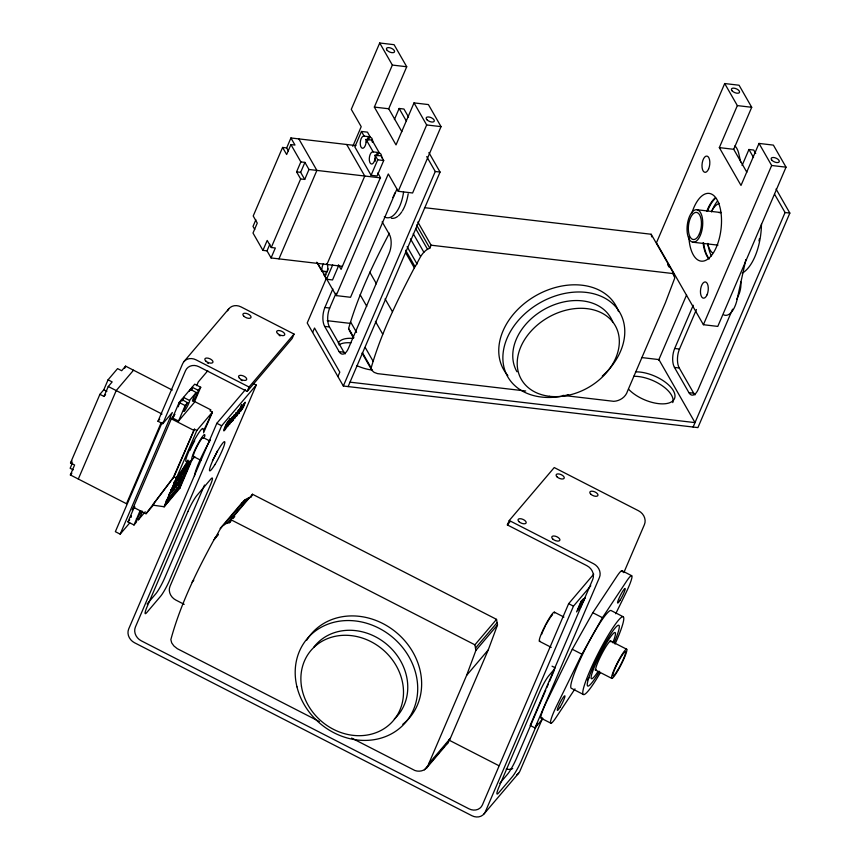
<?xml version="1.0" encoding="UTF-8"?>
<svg xmlns="http://www.w3.org/2000/svg" width="860" height="860" viewBox="0 0 860 860"><rect width="100%" height="100%" fill="white"/><g stroke="black" fill="none" stroke-linecap="round" stroke-linejoin="round"><path stroke-width="1.29" d="M192.092 459.691L176.429 479.203L190.275 462.916L180.234 486.341L164.142 506.744L176.472 477.988L186.652 463.314L192.092 459.691L179.761 488.437L164.142 506.744L152.628 505.121L174.053 476.752L194.435 429.204L196.843 430.441L212.42 412.112L210.012 410.876L210.872 409.865L193.35 400.878M745.856 259.548L736.837 300.656A21.661 10.148 -83.3 0 1 723.894 314.943M179.761 488.437L180.234 486.341L179.03 485.717L166.055 500.993M353.406 338.023L348.579 328.509C358.287 295.184 373.219 263.805 389.376 233.2M525.686 390.999L377.562 373.627L374.175 372.391L371.993 370.466L371.154 367.908C381.27 332.852 397.471 300.097 414.327 267.868C419.035 261.042 421.131 251.507 429.817 248.174L431.096 245.197L417.82 222.02M170.689 490.985L172.398 488.265L171.452 489.19M351.611 738.052L414.875 770.495C420.497 772.549 427.302 769.979 428.731 763.788L466.625 675.347L475.892 650.386L497.521 624.93L496.532 619.361L252.475 494.242L230.845 519.687L229.566 522.676C220.332 523.643 218.752 533.759 214.032 539.693C196.585 571.599 180.406 604.386 170.85 639.625L171.71 642.914L173.903 645.967L177.31 648.698L319.372 721.529M426.27 768.388L447.899 742.933L450.361 738.332L488.254 649.902L497.521 624.93M161.207 422.625L126.495 503.734L70.359 474.946L74.616 465.002L70.52 462.895L99.91 394.342L103.802 389.763L108.07 379.808L117.583 368.607L121.679 370.714L125.571 366.134L172.279 390.075M173.935 482.75L174.419 481.611M203.551 432.849L212.42 412.112L203.476 430.946M326.897 264.493L364.758 176.031L346.698 144.501M72.519 462.744L70.154 468.27L73.229 469.839M99.91 394.342L104.006 396.438L108.263 386.495L112.165 381.915L108.07 379.808M124.625 368.338L125.571 366.134M78.303 479.031L116.218 390.569L133.526 370.208M162.228 422.325L115.358 531.673L120.174 534.146L172.312 412.51L162.787 423.711L157.971 421.239L182.621 363.748A10.922 9.524 40.4 0 1 196.048 359.835L249.056 387.021L294.045 334.078L241.036 306.902A10.922 9.524 40.4 0 0 227.599 310.804M162.787 423.711L185.545 370.638A10.922 9.524 40.4 0 1 198.972 366.736L247.164 391.44L292.153 338.496L294.045 334.078M288.401 150.951L286.66 147.92L282.585 147.436L253.205 216L257.269 223.084L253.001 233.038L262.934 250.378L267.008 250.851L271.072 257.946L342.42 266.31M255.861 219.794L253.012 226.427L254.753 229.459M286.66 147.92L290.927 137.965L355.943 145.587M141.9 511.098A6.138 0.785 -62.9 0 0 138.352 516.71A6.138 0.785 -62.9 0 0 136.525 521.956L133.988 524.998L127.957 521.902L134.59 506.422M172.505 417.96L179.138 402.48L181.739 399.427L187.609 402.76A6.138 0.785 -62.9 0 0 183.868 410.876A6.138 0.785 -62.9 0 0 186.856 407.371A6.138 0.785 -62.9 0 0 189.555 400.47L183.47 397.395L190.393 389.247L196.252 392.579A6.138 0.785 -62.9 0 0 192.522 400.695A6.138 0.785 -62.9 0 0 195.5 397.191A6.138 0.785 -62.9 0 0 198.208 390.289L192.124 387.215L194.715 384.162L200.735 387.247L194.102 402.727L178.536 421.056L172.505 417.96L174.236 415.928M290.927 137.965L294.991 145.06L290.916 144.577L286.649 154.531L282.585 147.436M133.988 524.998L140.105 510.7M178.536 421.056L185.169 405.576L187.76 402.523M196.682 385.656L198.262 381.969L207.776 370.767M262.934 250.378L267.202 240.424L271.265 247.519L275.34 247.992L271.072 257.946M271.265 247.519L300.645 178.955L296.582 171.871L300.849 161.916L290.916 144.577M267.008 250.851L269.846 244.219M300.645 178.955L304.719 179.439L300.656 172.344L304.924 162.389L300.849 161.916M194.435 429.204L173.193 477.773L146.017 513.742L133.386 507.271M164.142 506.744L196.843 430.441M304.719 179.439L308.987 169.484L304.924 162.389M179.03 485.717L188.544 463.529M278.973 258.871L316.888 170.409L298.829 138.89M401.856 131.688L388.72 108.769L406.726 66.747L394.084 44.688L379.712 43L351.278 109.349L361.211 126.678L352.783 146.34M245.39 389.698L216.838 423.303L128.688 628.972A10.922 9.524 40.4 0 0 134.536 642.753L471.893 815.71A10.922 9.524 40.4 0 0 485.33 811.808L573.47 606.139L590.777 585.778M253.367 383.56L256.258 385.043L221.654 425.775L135.407 627.015A10.922 9.524 40.4 0 0 141.255 640.808L468.969 808.819A10.922 9.524 40.4 0 0 482.406 804.917L568.654 603.677L593.744 574.147M204.519 485.051L164.819 577.673A13.652 1.742 -62.9 0 1 155.757 593.83L147.103 604.01M247.164 391.44L249.056 387.021M361.469 131.451L354.836 146.931L371.09 175.3L377.078 175.999L383.71 160.519L381.012 155.789L375.078 155.402A6.138 2.881 -83.3 0 1 372.401 163.851A6.138 2.881 -83.3 0 1 369.295 158.423A6.138 2.881 -83.3 0 1 373.046 151.854L379.195 152.639L371.982 140.029L366.048 139.643A6.138 2.881 -83.3 0 1 363.371 148.092A6.138 2.881 -83.3 0 1 360.265 142.663A6.138 2.881 -83.3 0 1 364.017 136.095L370.165 136.88L367.467 132.15L361.469 131.451L364.178 136.181M396.879 189.157L350.536 297.281L336.163 295.593L388.301 173.956L398.234 191.296L412.606 192.984L441.04 126.635L428.398 104.576L414.025 102.888L396.019 144.91L374.347 107.081L392.353 65.059L379.712 43M256.258 385.043L170.011 586.294A10.922 9.524 40.4 0 0 175.859 600.076L184.201 604.354M326.23 278.597L307.213 322.984L343.333 386.022L697.912 427.603L789.846 213.087L776.053 189.017M394.396 119.561L399.147 108.468L403.942 109.026L408.543 117.046M338.657 265.654L332.53 279.941L326.542 279.242L332.669 264.945M371.09 175.3L377.723 159.82L375.014 155.09M312.631 332.433L314.523 328.015L339.808 372.144L337.915 376.562M345.247 353.847A13.652 6.396 -83.3 0 1 343.925 352.191L339.13 351.632L324.682 326.413A13.652 6.396 -83.3 0 1 324.908 307.471L332.841 288.949M240.811 505.25C242.391 501.014 246.809 497.962 251.195 497.22M343.925 352.191L329.477 326.972A13.652 6.396 -83.3 0 1 329.702 308.031L336.045 293.217M251.614 496.231L252.475 494.242M398.234 191.296L426.667 124.958L414.025 102.888M343.333 386.022L435.267 171.505L426.732 156.606M348.117 386.581L440.062 172.064L428.893 152.585M542.767 718.745L534.985 727.904L530.158 725.432L592.723 579.479A10.922 9.524 40.4 0 0 586.875 565.687L507.357 524.923L509.249 520.504L554.238 467.56L638.571 510.797A10.922 9.524 40.4 0 1 644.419 524.589L623.822 572.653M724.7 83.538L656.459 242.767L703.405 324.714L717.788 326.402L786.029 167.173L773.387 145.114L759.014 143.426L741.008 185.438L719.336 147.619L737.342 105.597L724.7 83.538L739.073 85.226L751.715 107.285L733.709 149.307L746.846 172.226M658.588 360.297L686.592 294.958M742.072 165.518L748.942 149.489L753.736 150.049L755.703 153.488M695.041 394.869A13.652 6.396 -83.3 0 1 693.708 393.213L688.914 392.644L674.466 367.435A13.652 6.396 -83.3 0 1 674.692 348.493L693.225 305.268M693.708 393.213L679.26 367.994A13.652 6.396 -83.3 0 1 679.486 349.052L696.428 309.536M545.756 690.129L516.634 758.047A13.652 1.742 -62.9 0 1 507.572 774.193L499.789 783.363M546.809 687.656L548.4 683.947M549.454 681.486L554.216 670.37M703.405 324.714L771.657 165.486L759.014 143.426M534.985 727.904L599.431 577.522A10.922 9.524 40.4 0 0 593.583 563.741L509.249 520.504M537.339 723.475L521.461 760.519A13.652 1.742 -62.9 0 1 512.388 776.666L498.553 792.963A13.652 1.742 -62.9 0 1 498.961 786.997L539.725 691.902A13.652 1.742 -62.9 0 1 548.788 675.745L554.84 668.629M542.628 718.132L519.934 771.087A10.922 9.524 40.4 0 1 516.742 774.849M732.58 309.192L698.169 389.472A13.652 6.396 -83.3 0 1 688.914 392.644M736.805 299.312L738.923 294.378A13.652 6.396 -83.3 0 0 740.879 281.951M693.117 427.044L785.062 212.527L774.548 194.188M583.069 602.215L584.327 599.592M622.382 571.879A21.661 2.752 -62.9 0 0 617.405 575.566L592.809 612.728L572.287 649.268L546.637 701.62A21.661 2.752 -62.9 0 0 542.058 717.982M615.728 613.739L626.22 592.314A21.661 2.752 -62.9 0 0 632.014 576.823A21.661 2.752 -62.9 0 0 627.047 580.5L602.441 617.673L581.93 654.213L556.28 706.565A21.661 2.752 -62.9 0 0 550.486 722.056A21.661 2.752 -62.9 0 0 555.463 718.38L574.996 688.86M584.112 599.721L585.166 597.829M169.861 493.64L169.839 492.952M170.753 490.254L171.086 489.706M181.739 399.427L181.578 399.674A6.138 0.785 -62.9 0 0 180.084 402.329M190.393 389.247L190.232 389.494A6.138 0.785 -62.9 0 0 189.49 390.752M136.299 518.87L138.471 519.666A6.138 0.785 -62.9 0 0 142.222 511.356M176.429 479.203L186.9 465.798A8.331 1.086 -62.8 0 0 187.179 462.777L187.996 460.089L185.953 464.196A8.331 1.086 -62.8 0 0 181.653 471.882L176.472 477.988L174.053 476.752M168.947 495.467L171.398 490.77L170.71 491.081M168.71 494.618L169.527 493.586M104.006 396.438L105.565 394.611M70.52 462.895L72.079 461.067M70.359 474.946L71.907 473.118M183.922 361.619L228.91 308.675M157.971 421.239L159.702 419.207M174.967 414.316L171.505 418.39L132.171 510.163L134.762 507.11M189.49 400.481L196.413 392.343M198.144 390.3L200.735 387.247M127.957 521.902L129.688 519.87M120.174 534.146L129.699 522.944M138.309 519.902L145.232 511.754M166.399 502.627L180.234 486.341M220.138 528.47L241.757 503.025M223.6 525.17L245.229 499.714M214.624 538.295L218.085 534.221M227.287 523.127L248.916 497.682M214.032 539.693L218.354 534.597M229.566 522.676L231.297 520.644M233.017 518.601L234.748 516.57M192.059 582.209L193.79 580.178M507.357 524.923L509.948 521.869M475.892 650.386L474.903 644.817L496.532 619.361M475.483 648.085L497.112 622.629M466.625 675.347L488.254 649.902M428.731 763.788L450.361 738.332M424.431 769.829L429.613 763.723M431.344 761.691L434.805 757.617M436.536 755.574L439.137 752.521M440.868 750.49L444.33 746.415M584.628 598.528L580.779 606.956L581.306 606.343M484.019 813.936L518.623 773.204M146.017 513.742L153.822 504.594M446.06 744.384L447.899 742.933M192.124 387.215L192.178 387.204A6.138 0.785 -62.9 0 1 191.307 390.365M183.47 397.395L183.524 397.385A6.138 0.785 -62.9 0 1 182.653 400.545M392.353 65.059L406.726 66.747M737.342 105.597L751.715 107.285M374.347 107.081L388.72 108.769M719.336 147.619L733.709 149.307M426.667 124.958L441.04 126.635M771.657 165.486L786.029 167.173M377.723 159.82L383.71 160.519M435.267 171.505L440.062 172.064M785.062 212.527L789.846 213.087M697.105 209.754A16.383 7.675 -83.3 0 1 700.309 235.425A16.383 7.675 -83.3 0 1 687.258 232.737A16.383 7.675 -83.3 0 1 697.105 209.754L721.056 212.56M308.987 169.484L380.593 177.88M296.582 171.871L300.656 172.344M424.517 207.668L651.181 234.253L673.745 273.652L674.724 278.124L665.457 302.623L627.553 391.053C625.736 397.116 619.909 400.975 613.76 401.33L563.053 395.385M692.665 242.187L717.96 245.154M431.096 245.197L673.745 273.652M323.414 263.794A6.138 2.881 -83.3 0 0 321.962 271.05L326.757 271.609M316.77 262.192L322.027 271.351L326.821 271.921M326.542 279.242L323.833 274.512L326.23 274.791M324.908 307.471L329.702 308.031M674.692 348.493L679.486 349.052M327.219 320.683L349.859 323.338M641.582 357.545L658.9 359.577L695.009 422.615L350.02 382.162M324.682 326.413L329.477 326.972M674.466 367.435L679.26 367.994M370.165 136.88L370.004 136.794A6.138 2.881 -83.3 0 0 366.349 142.298M379.195 152.639L379.034 152.553A6.138 2.881 -83.3 0 0 376.175 155.09M323.833 274.512L323.994 274.598A6.138 2.881 -83.3 0 0 327.337 270.653A6.138 2.881 -83.3 0 0 326.961 263.536M621.887 570.685L631.53 575.62M623.35 616.824L611.309 610.654A43.677 5.558 -62.9 0 0 586.842 645.86A43.677 5.558 -62.9 0 0 571.201 688.226L583.241 694.407M592.809 612.728L602.441 617.673M179.138 402.48L185.169 405.576M216.838 423.303L221.654 425.775M568.654 603.677L573.47 606.139M554.442 612.202L563.923 617.061M610.149 640.754L626.736 649.257A16.383 2.085 -62.9 0 1 616.889 672.24A16.383 2.085 -62.9 0 1 614.018 669.918A16.383 2.085 -62.9 0 1 626.736 649.257M108.263 386.495L162.013 414.047M170.205 418.25L193.575 430.226M203.186 437.579L209.614 440.868M103.802 389.763L106.876 391.332M572.287 649.268L581.93 654.213M193.414 456.488L200.907 460.326M539.403 641.291L551.249 647.365M595.099 669.843L611.696 678.346M185.287 464.97L186.9 465.798M552.055 666.178L555.076 667.726M230.845 519.687L474.903 644.817M541.338 718.315L550.97 723.26M448.759 739.987L498.811 765.647M349.418 331.068L351.6 332.992M748.942 149.489L753.532 157.509M667.683 264.686L669.005 266.998M672.993 273.953L674.315 276.275M399.147 108.468L406.371 121.077M416.541 224.998L429.817 248.174M365.984 139.331L373.208 151.94M415.595 228.448L427.549 249.314M413.252 233.716L423.883 252.259M377.776 172.989L380.421 177.611L341.087 269.384L338.431 264.762M410.467 238.844L420.422 256.226M407.113 246.659L417.079 264.041M405.619 250.249L414.918 266.471M405.694 252.808L414.327 267.868M382.141 221.815L389.365 234.415A13.652 6.396 -83.3 0 1 389.139 253.356L348.386 348.45A13.652 6.396 -83.3 0 1 339.13 351.632M369.8 272.201L376.433 283.789M385.065 298.861L392.375 311.599M360.136 294.743L366.779 306.332M375.411 321.393L382.711 334.142M317.662 263.3L336.163 295.593M350.6 321.962L356.577 332.39M365.21 347.451L373.175 361.361M348.579 328.509L353.89 337.786M362.522 352.847L371.154 367.908M362.038 353.084L371.993 370.466M740.696 161.992L738.589 152.822A21.661 10.148 -83.3 0 0 734.87 145.921M651.181 234.253L651.74 236.876M371.982 140.029L372.036 140.341A6.138 2.881 -83.3 0 1 372.122 141.868M512.711 768.561A10.922 9.524 40.4 0 1 506.207 769.076M306.665 640.249A64.597 56.33 40.4 0 1 397.653 633.605A64.597 56.33 40.4 0 1 402.792 724.292M313.653 647.408A54.116 47.192 40.4 0 1 388.032 645.409A54.116 47.192 40.4 0 1 394.31 719.046M181.525 399.986A5.461 0.699 -62.9 0 1 182.481 400.76M178.299 406.78A5.461 0.699 -62.9 0 1 178.59 405.909M179.02 404.834A5.461 0.699 -62.9 0 1 179.568 403.619M180.202 402.351A5.461 0.699 -62.9 0 1 180.869 401.115M189.523 390.935A5.461 0.699 -62.9 0 1 191.565 389.505M130.935 517.322A5.461 0.699 -62.9 0 1 131.214 516.462M207.346 362.92A4.364 2.064 23.2 0 1 208.389 363.382M279.145 335.421A4.364 2.064 23.2 0 1 280.199 335.873M241.079 380.217A4.364 2.064 23.2 0 1 242.133 380.668M598.13 671.327A25.94 3.3 -62.9 0 1 592.701 671.305A25.94 3.3 -62.9 0 1 610.138 637.443A25.94 3.3 -62.9 0 1 612.825 642.775M596.464 670.015A16.383 2.085 -62.9 0 1 601.645 654.277A16.383 2.085 -62.9 0 1 610.987 641.915M588.971 677.766A34.131 4.343 -62.9 0 1 587.358 679.905M599.603 671.294A34.131 4.343 -62.9 0 1 588.734 678.078A34.131 4.343 -62.9 0 1 612.771 631.046A34.131 4.343 -62.9 0 1 614.115 642.893M600.366 672.628A43.677 5.558 -62.9 0 1 584.52 684.786A43.677 5.558 -62.9 0 1 616.351 622.887A43.677 5.558 -62.9 0 1 615.04 644.086M130.881 516.914A6.138 0.785 -62.9 0 1 131.365 515.699M186.695 461.368A18.565 2.365 -62.9 0 1 192.575 443.534A18.565 2.365 -62.9 0 1 203.164 429.527M190.028 450.242A13.921 1.774 -62.9 0 1 193.038 443.91M193.597 442.835A13.921 1.774 -62.9 0 1 194.736 440.75M194.768 456.585A13.921 1.774 -62.9 0 1 192.5 455.768A13.921 1.774 -62.9 0 1 200.81 438.998A13.921 1.774 -62.9 0 1 204.54 436.891M193.855 456.391A10.643 1.355 -62.9 0 1 197.22 446.157A10.643 1.355 -62.9 0 1 203.293 438.127M194.478 475.945A28.67 3.644 -62.9 0 1 210.302 440.051M217.333 451.091A10.643 1.355 -62.9 0 1 212.452 460.541M541.52 634.519A13.652 1.742 -62.9 0 1 543.971 628.8M544.477 627.746A13.652 1.742 -62.9 0 1 545.552 625.618M546.1 624.575A13.652 1.742 -62.9 0 1 548.863 619.716M549.389 618.878A13.652 1.742 -62.9 0 1 552.625 614.75M540.091 641.141A16.383 2.085 -62.9 0 1 545.272 625.403A16.383 2.085 -62.9 0 1 554.614 613.04M368.263 139.772A5.461 2.558 -83.3 0 1 371.122 137.632A5.461 2.558 -83.3 0 1 372.681 142.018M377.293 155.531A5.461 2.558 -83.3 0 1 380.152 153.392A5.461 2.558 -83.3 0 1 381.711 157.788M709.263 258.935A34.131 15.985 -83.3 0 1 703.63 243.047M707.393 211.367A34.131 15.985 -83.3 0 1 715.681 198.069M691.87 213.065A34.131 15.985 -83.3 0 1 718.068 201.724A34.131 15.985 -83.3 0 1 711.145 255.936A34.131 15.985 -83.3 0 1 688.86 236.597M759.466 238.564A32.766 15.34 -83.3 0 1 758.961 240.94M375.347 161.175A6.138 2.881 -83.3 0 1 375.379 158.057M327.875 270.223A6.138 2.881 -83.3 0 1 327.993 268.632M394.751 193.005A10.643 4.988 -83.3 0 1 392.837 197.467M403.577 192.017A28.67 13.427 -83.3 0 1 384.28 216.774M408.188 193.812A28.67 13.427 -83.3 0 1 402.383 210.883M401.76 211.85A28.67 13.427 -83.3 0 1 398.416 215.806M397.535 216.516A28.67 13.427 -83.3 0 1 391.3 218.246M507.83 375.498A64.597 48.224 -29.8 0 1 535.49 295.851A64.597 48.224 -29.8 0 1 618.555 311.567M568.546 394.654A64.597 48.224 -29.8 0 1 504.68 345.021A64.597 48.224 -29.8 0 1 596.55 294.593A64.597 48.224 -29.8 0 1 602.258 376.142M516.967 371.778A54.116 40.398 -29.8 0 1 546.637 308.095A54.116 40.398 -29.8 0 1 612.933 322.457M338.883 344.838A27.305 12.9 23.2 0 1 350.944 342.828M633.68 376.293A27.305 12.9 23.2 0 1 661.576 385.291A27.305 12.9 23.2 0 1 672.767 402.598M372.133 370.047A27.305 12.9 23.2 0 1 356.76 365.597M338.292 342.957A27.305 12.9 23.2 0 1 352.837 338.41M635.583 371.864A27.305 12.9 23.2 0 1 670.703 387.054A27.305 12.9 23.2 0 1 663.952 403.834A27.305 12.9 23.2 0 1 628.596 389.225M719.154 212.7A16.383 7.675 -83.3 0 1 721.185 212.549M708.694 258.742A34.131 15.985 -83.3 0 1 703.061 242.853M706.834 211.173A34.131 15.985 -83.3 0 1 715.111 197.886M761.466 224.105A43.677 20.457 -83.3 0 1 742.212 273.157M712.488 252.937A25.94 12.148 -83.3 0 1 708.049 245.186M711.37 211.678A25.94 12.148 -83.3 0 1 719.272 203.325M711.338 255.904A34.131 15.985 -83.3 0 1 707.855 243.412M711.618 211.743A34.131 15.985 -83.3 0 1 717.466 201.036M170.914 492.715C173.215 491.737 176.579 480.847 172.57 488.663L173.903 486.825L170.914 492.715M173.333 489.856C175.666 488.867 178.987 477.934 174.988 485.792L176.322 483.954L173.333 489.856M230.061 418.745L229.62 420.454L228.953 421.411L229.287 420.153L228.728 420.508L226.771 423.604L224.417 429.667L228.696 422.658C228.266 425.829 220.783 436.837 225.051 426.657A8.181 1.043 -62.9 0 1 226.223 424.184L230.061 418.745M176.708 485.513L178.751 481.138L176.708 485.513M235.017 417.175L237.381 413.853L234.404 418.659L236.328 413.391L238.886 409.618L235.017 417.175M244.552 403.523L242.38 406.995L244.552 403.523M230.899 422.454L232.909 419.884L232.404 421.045L232.877 420.497L236.253 412.617L231.684 421.271L234.275 414.95L233.759 415.563L230.899 422.454M178.031 479.611L179.891 477.655L181.309 473.623A9.374 1.193 -62.9 0 0 180.417 474.677L178.031 479.611M182.868 473.871L184.728 471.914L186.147 467.883A9.374 1.193 -62.9 0 0 185.255 468.937L182.868 473.871M181.213 475.741L183.352 472.344L183.879 470.7L182.793 472.097L183.76 469.829L180.234 477.246L181.213 475.741M179.643 479.719L175.859 487.125L179.643 479.719M583.671 598.635L580.414 606.537L576.566 611.922L581.22 601.043L583.671 598.635M227.405 426.538L229.512 423.969C228.502 427.452 236.79 408.425 229.416 421.787L231.695 418.669L227.405 426.538M181.202 478.998L178.213 484.341L180.772 478.138L182.492 476.107L180.224 479.998L181.202 478.998M582.854 600.097L580.382 606.106L577.673 609.976L581.231 601.667L582.854 600.097M241.359 409.521L243.638 406.662L240.585 411.209L242.746 405.737L245.132 402.211L244.175 405.415L241.359 409.521M228.201 425.195L230.749 421.045L228.201 425.195M174.128 484.202L175.762 482.546L177.794 477.805L175.225 482.514L176.526 479.3L175.805 480.159L174.128 484.202M178.977 478.16L180.062 476.343L178.977 478.16M183.814 472.419L184.889 470.603L183.814 472.419M242.047 406.081L239.177 413.079L238.65 413.703L241.187 407.35L236.661 416.036L241.843 404.555L240.176 408.446L242.047 406.081M176.666 481.191L179.869 474.44L176.666 481.191M181.772 474.505L182.879 472.516L181.772 474.505M187.899 511.528L147.146 606.622A13.652 1.742 -62.9 0 0 146.737 612.589L160.573 596.292A13.652 1.742 -62.9 0 0 169.646 580.145L210.399 485.051A13.652 1.742 -62.9 0 0 210.807 479.084L196.972 495.381A13.652 1.742 -62.9 0 0 187.899 511.528M214.828 464.712A16.383 2.085 -62.9 0 0 224.675 441.728A16.383 2.085 -62.9 0 0 211.969 462.379A16.383 2.085 -62.9 0 0 214.828 464.712M296.958 686.828A64.597 56.33 40.4 0 0 398.857 728.925A64.597 56.33 40.4 0 0 373.552 625.693A64.597 56.33 40.4 0 0 296.958 686.828M301.441 686.194A54.116 47.192 40.4 0 0 384.162 728.613A54.116 47.192 40.4 0 0 370.983 641.657A54.116 47.192 40.4 0 0 301.441 686.194M205.776 361.006A4.364 2.064 23.2 0 0 212.764 362.565A4.364 2.064 23.2 0 0 208.174 358.19A4.364 2.064 23.2 0 0 205.776 361.006M243.842 316.211A4.364 2.064 23.2 0 0 250.83 317.759A4.364 2.064 23.2 0 0 246.239 313.384A4.364 2.064 23.2 0 0 243.842 316.211M239.51 378.303A4.364 2.064 23.2 0 0 246.498 379.851A4.364 2.064 23.2 0 0 241.907 375.476A4.364 2.064 23.2 0 0 239.51 378.303M277.576 333.508A4.364 2.064 23.2 0 0 284.563 335.056A4.364 2.064 23.2 0 0 279.973 330.681A4.364 2.064 23.2 0 0 277.576 333.508M590.777 494.167A4.364 2.064 23.2 0 0 597.764 495.725A4.364 2.064 23.2 0 0 593.174 491.339A4.364 2.064 23.2 0 0 590.777 494.167M552.711 538.962A4.364 2.064 23.2 0 0 559.699 540.521A4.364 2.064 23.2 0 0 555.108 536.145A4.364 2.064 23.2 0 0 552.711 538.962M557.043 476.87A4.364 2.064 23.2 0 0 564.031 478.429A4.364 2.064 23.2 0 0 559.441 474.053A4.364 2.064 23.2 0 0 557.043 476.87M518.978 521.665A4.364 2.064 23.2 0 0 525.965 523.224A4.364 2.064 23.2 0 0 521.375 518.849A4.364 2.064 23.2 0 0 518.978 521.665M620.211 599.99A8.191 1.043 -62.9 0 0 625.134 588.498A8.191 1.043 -62.9 0 0 618.781 598.829A8.191 1.043 -62.9 0 0 620.211 599.99M559.957 707.328A8.191 1.043 -62.9 0 0 564.88 695.837A8.191 1.043 -62.9 0 0 558.527 706.157A8.191 1.043 -62.9 0 0 559.957 707.328M617.276 670.832A13.652 1.742 -62.9 0 0 625.478 651.687A13.652 1.742 -62.9 0 0 614.889 668.897A13.652 1.742 -62.9 0 0 617.276 670.832M387.172 50.364A4.364 2.064 23.2 0 0 394.235 52.245A4.364 2.064 23.2 0 0 390.096 47.827A4.364 2.064 23.2 0 0 387.172 50.364M426.904 119.712A4.364 2.064 23.2 0 0 433.967 121.593A4.364 2.064 23.2 0 0 429.828 117.175A4.364 2.064 23.2 0 0 426.904 119.712M708.618 168.936A8.191 3.838 -83.3 0 0 707.017 156.101A8.191 3.838 -83.3 0 0 702.093 167.593A8.191 3.838 -83.3 0 0 708.618 168.936M771.904 160.25A4.364 2.064 23.2 0 0 778.966 162.131A4.364 2.064 23.2 0 0 774.828 157.713A4.364 2.064 23.2 0 0 771.904 160.25M732.172 90.902A4.364 2.064 23.2 0 0 739.234 92.783A4.364 2.064 23.2 0 0 735.096 88.365A4.364 2.064 23.2 0 0 732.172 90.902M707.081 294.786A8.191 3.838 -83.3 0 0 705.479 281.951A8.191 3.838 -83.3 0 0 700.556 293.443A8.191 3.838 -83.3 0 0 707.081 294.786M549.486 396.299A54.116 40.398 -29.8 0 0 618.781 335.379A54.116 40.398 -29.8 0 0 536.533 325.736A54.116 40.398 -29.8 0 0 549.486 396.299M699.406 233.855A13.652 6.396 -83.3 0 0 696.729 212.452A13.652 6.396 -83.3 0 0 688.527 231.609A13.652 6.396 -83.3 0 0 699.406 233.855"/></g></svg>
